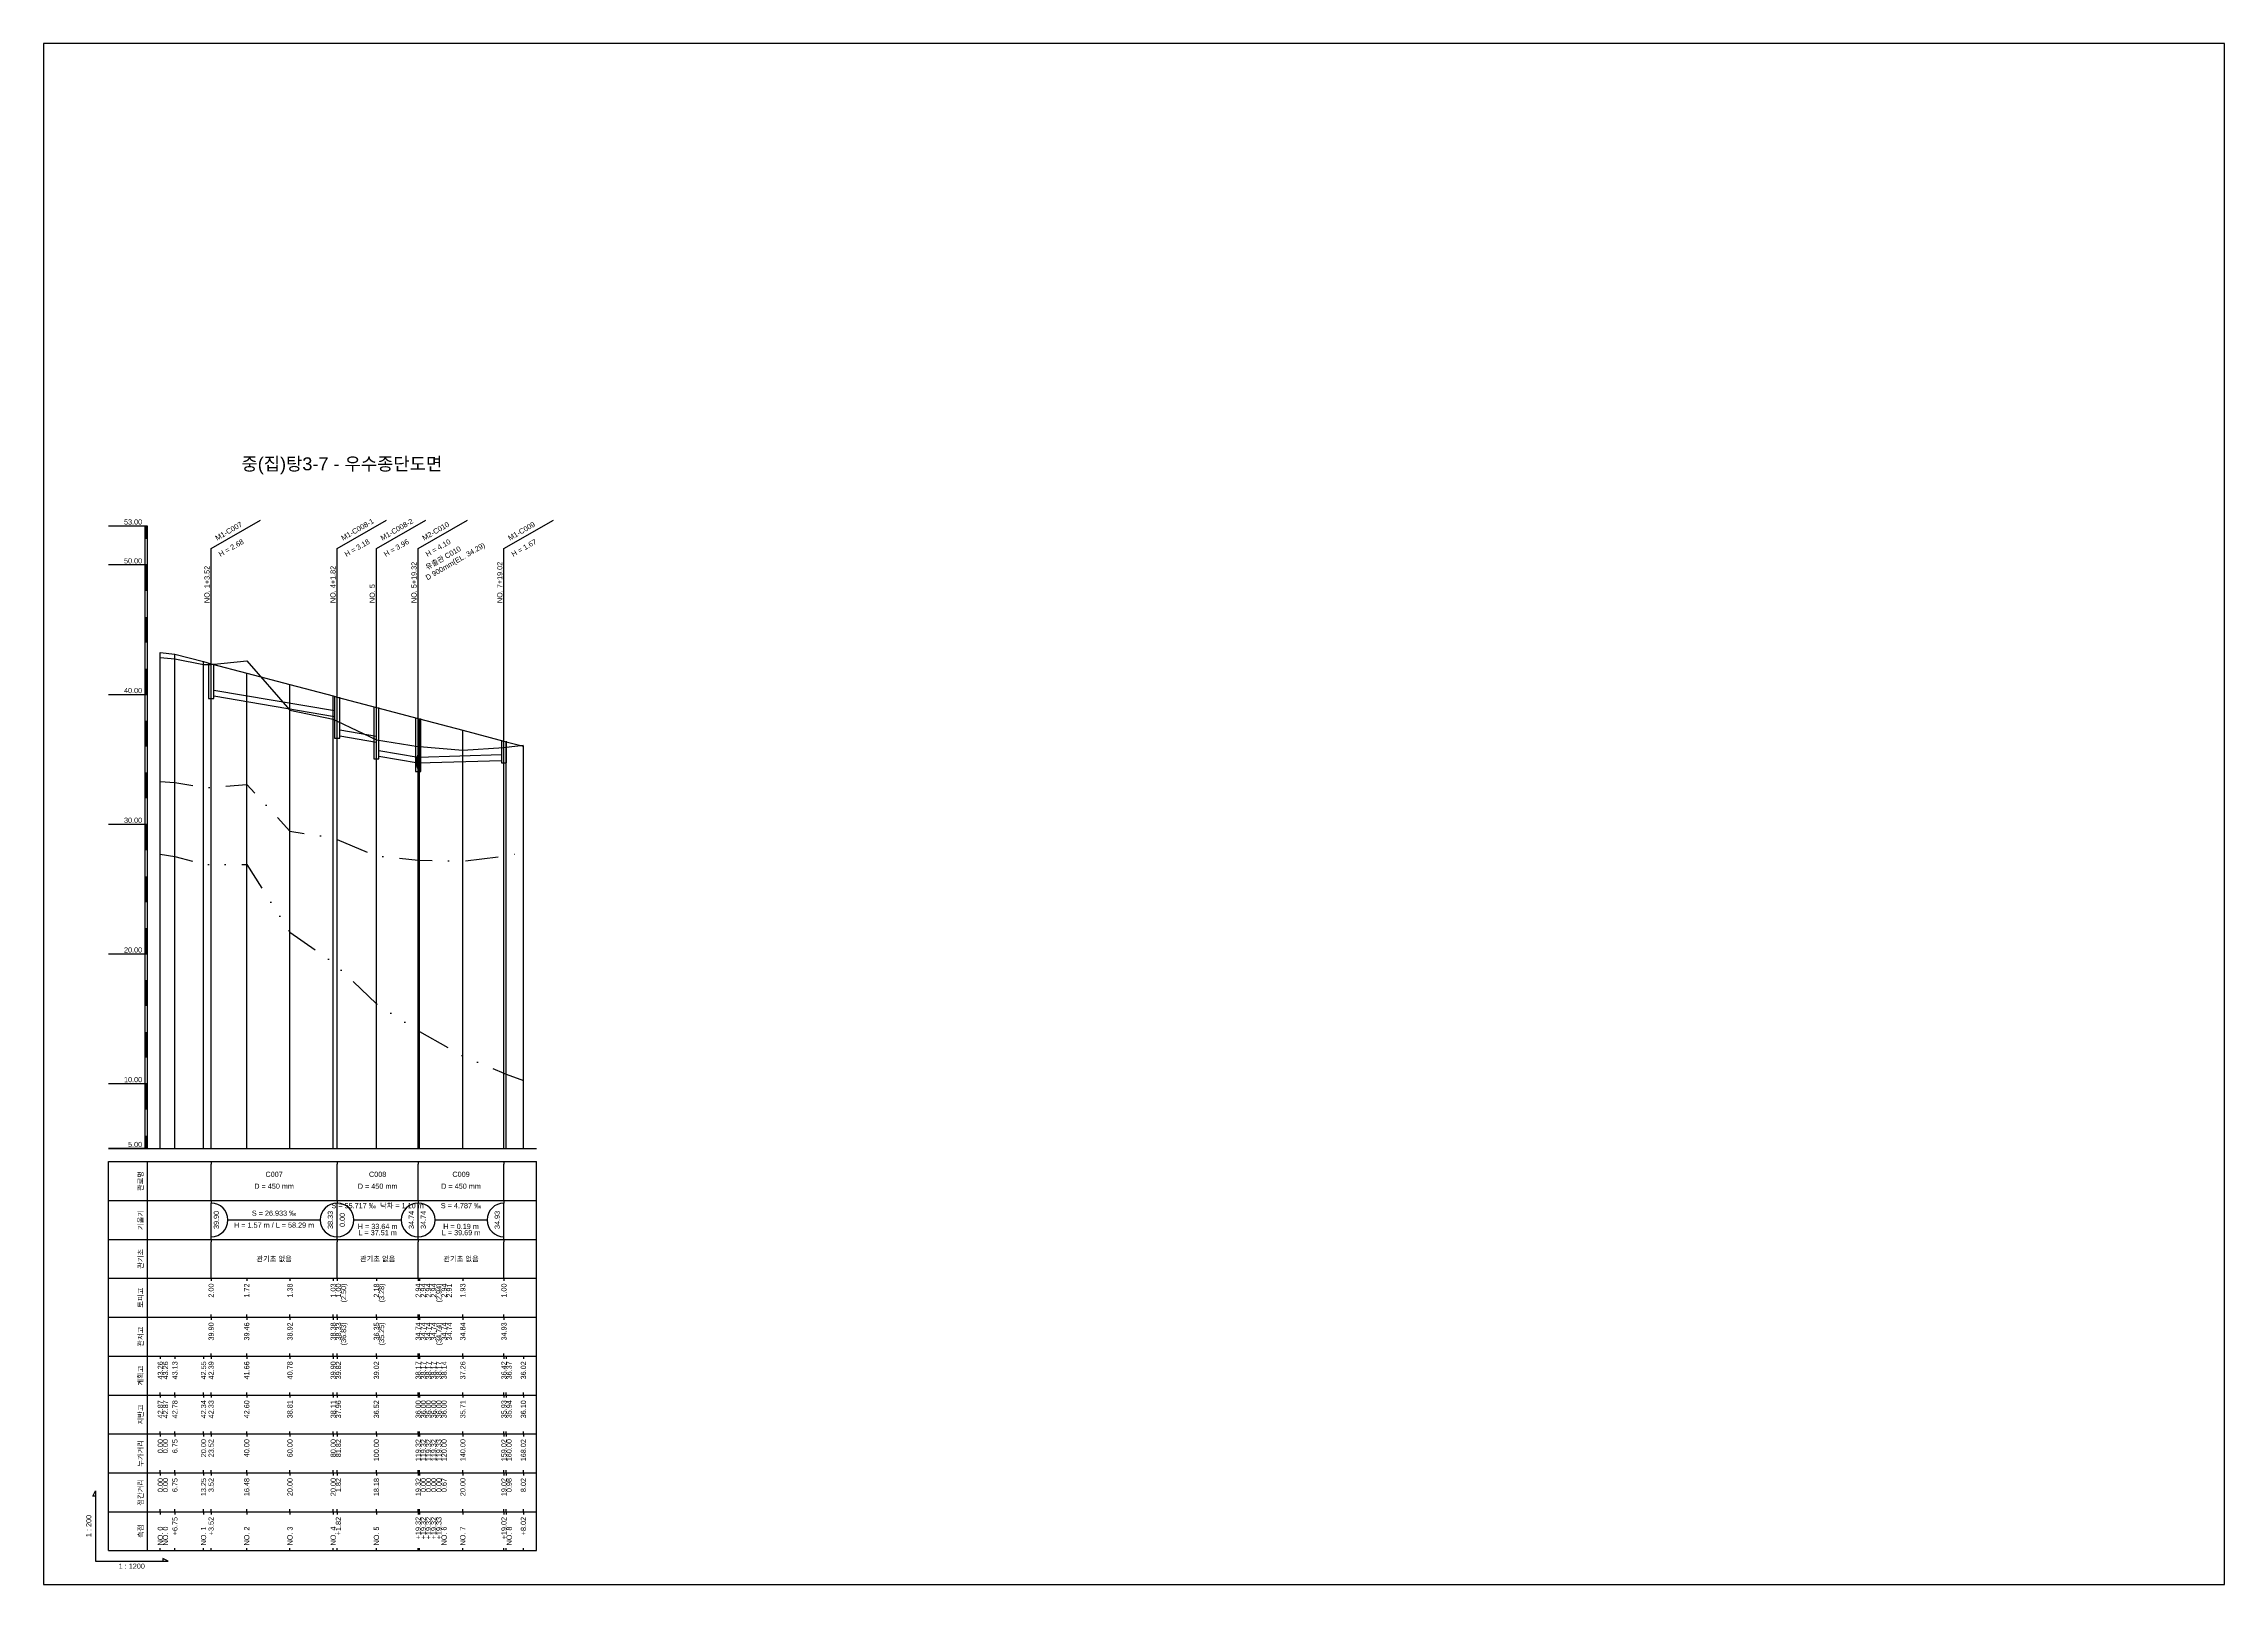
# Model space of a CAD drawing. Header units: millimetres. Extents: x -105495 to 3444, y -108190 to 2013.
# Drawn here: x 20 to 861, y -16744 to -16150 of the extents above; entities that cross this region are included whole.
import ezdxf
from ezdxf.enums import TextEntityAlignment as Align

# ---------------------------------------------------------------- set-up
doc = ezdxf.new("R2010")
doc.units = ezdxf.units.MM
doc.linetypes.add('DASHDOT', pattern=[25.4, 12.7, -6.35, 0, -6.35])
doc.linetypes.add('DIVIDE', pattern=[31.75, 12.7, -6.35, 0, -6.35, 0, -6.35])
for name, color, linetype in [('KZ_종단_계획선', 1, 'Continuous'), ('KZ_종단_관로', 4, 'Continuous'), ('KZ_종단_깃발', 7, 'Continuous'), ('KZ_종단_노선명', 7, 'Continuous'), ('KZ_종단_도각', 7, 'Continuous'), ('KZ_종단_맨홀', 4, 'Continuous'), ('KZ_종단_수직선', 7, 'Continuous'), ('KZ_종단_암선1', 56, 'DASHDOT'), ('KZ_종단_암선2', 4, 'DIVIDE'), ('KZ_종단_원형관', 4, 'Continuous'), ('KZ_종단_지반선', 3, 'Continuous'), ('KZ_종단_테이블문자', 7, 'Continuous'), ('KZ_종단_테이블선', 7, 'Continuous'), ('KZ_종단_폴대', 7, 'Continuous')]:
    doc.layers.add(name, color=color, linetype=linetype)
doc.styles.get("Standard").update_dxf_attribs({"font": 'arial.ttf'})

msp = doc.modelspace()

# ---------------------------------------------------------------- linework, layer by layer
at = {"layer": 'KZ_종단_계획선'}
msp.add_lwpolyline([(65, -16384.69), (65, -16384.69), (70.62, -16385.35), (81.67, -16388.27), (84.6, -16389.05), (98.33, -16392.68), (115, -16397.09), (131.67, -16401.5), (133.18, -16401.9), (148.33, -16405.91), (164.44, -16410.17), (164.44, -16410.17), (164.44, -16410.17), (164.44, -16410.17), (164.44, -16410.17), (165, -16410.31), (181.67, -16414.72), (197.52, -16418.92), (198.33, -16419.13), (205.02, -16420.9)], dxfattribs=at)
at = {"layer": 'KZ_종단_관로'}
for p, q in [((85.6, -16399.25), (132.18, -16407.1)), ((85.6, -16401.5), (132.18, -16409.35)), ((134.18, -16414.6), (148.33, -16417)), ((134.18, -16416.85), (148.33, -16419.25)), ((149.33, -16422.5), (164.44, -16425.05)), ((164.44, -16425.05), (196.52, -16424.1)), ((149.33, -16424.75), (164.44, -16427.3)), ((164.44, -16427.3), (196.52, -16426.35))]:
    msp.add_line(p, q, dxfattribs=at)
at = {"layer": 'KZ_종단_깃발'}
for p, q in [((84.6, -16344.69), (103.66, -16333.69)), ((133.18, -16344.69), (152.23, -16333.69)), ((148.33, -16344.69), (167.39, -16333.69)), ((164.44, -16344.69), (183.49, -16333.69)), ((197.52, -16344.69), (216.57, -16333.69)), ((84.6, -16576), (84.6, -16344.69)), ((133.18, -16576), (133.18, -16344.69)), ((148.33, -16576), (148.33, -16344.69)), ((164.44, -16576), (164.44, -16344.69)), ((197.52, -16576), (197.52, -16344.69))]:
    msp.add_line(p, q, dxfattribs=at)
at = {"layer": 'KZ_종단_도각'}
msp.add_lwpolyline([(20, -16744), (861, -16744), (861, -16150), (20, -16150)], close=True, dxfattribs=at)
at = {"layer": 'KZ_종단_맨홀'}
for points in [[(83.6, -16389.05), (83.6, -16402.44), (85.6, -16402.44), (85.6, -16389.05)], [(132.18, -16401.9), (132.18, -16417.79), (134.18, -16417.79), (134.18, -16401.9)], [(147.33, -16405.91), (147.33, -16425.69), (149.33, -16425.69), (149.33, -16405.91)], [(163.44, -16410.17), (163.44, -16430.67), (165.44, -16430.67), (165.44, -16410.17)], [(196.52, -16418.92), (196.52, -16427.29), (198.52, -16427.29), (198.52, -16418.92)]]:
    msp.add_lwpolyline(points, dxfattribs=at)
at = {"layer": 'KZ_종단_수직선'}
for p, q in [((65, -16576), (65, -16384.69)), ((65, -16576), (65, -16384.69)), ((65, -16576), (65, -16384.69)), ((70.62, -16576), (70.62, -16385.35)), ((81.67, -16576), (81.67, -16388.27)), ((84.6, -16576), (84.6, -16389.05)), ((98.33, -16576), (98.33, -16392.68)), ((115, -16576), (115, -16397.09)), ((131.67, -16576), (131.67, -16401.5)), ((133.18, -16576), (133.18, -16401.9)), ((148.33, -16576), (148.33, -16405.91)), ((164.43, -16576), (164.43, -16410.17)), ((164.43, -16576), (164.43, -16410.17)), ((164.43, -16576), (164.43, -16410.17)), ((164.43, -16576), (164.43, -16410.17)), ((164.44, -16576), (164.44, -16410.17)), ((165, -16576), (165, -16410.31)), ((181.67, -16576), (181.67, -16414.72)), ((197.52, -16576), (197.52, -16418.92)), ((198.33, -16576), (198.33, -16419.13)), ((205.02, -16576), (205.02, -16420.9))]:
    msp.add_line(p, q, dxfattribs=at)
at = {"layer": 'KZ_종단_암선1', "flags": 128}
msp.add_lwpolyline([(65, -16434.48), (65, -16434.48), (70.62, -16434.85), (81.67, -16436.79), (84.6, -16436.74), (98.33, -16435.57), (115, -16453.68), (131.67, -16456.22), (133.18, -16456.85), (148.33, -16463.17), (164.43, -16464.82), (164.43, -16464.82), (164.43, -16464.82), (164.43, -16464.82), (164.44, -16464.82), (165, -16464.78), (181.67, -16465.23), (197.52, -16463.21), (198.33, -16463.1), (205.02, -16461.92)], dxfattribs=at)
at = {"layer": 'KZ_종단_암선2', "flags": 128}
msp.add_lwpolyline([(65, -16462.48), (65, -16462.48), (70.62, -16463.38), (81.67, -16466.36), (84.6, -16466.59), (98.33, -16466.44), (115, -16492.6), (131.67, -16504.18), (133.18, -16505.64), (148.33, -16520.19), (164.43, -16530.57), (164.43, -16530.57), (164.43, -16530.57), (164.43, -16530.57), (164.44, -16530.57), (165, -16530.84), (181.67, -16540.34), (197.52, -16546.92), (198.33, -16547.25), (205.02, -16549.7)], dxfattribs=at)
at = {"layer": 'KZ_종단_원형관'}
for p, q in [((164.16, -16424.91), (164.22, -16424.65)), ((164.22, -16424.65), (164.29, -16424.46)), ((164.29, -16424.46), (164.36, -16424.34)), ((164.36, -16424.34), (164.44, -16424.3)), ((164.44, -16424.3), (164.51, -16424.34)), ((164.51, -16424.34), (164.59, -16424.46)), ((164.59, -16424.46), (164.66, -16424.65)), ((164.66, -16424.65), (164.72, -16424.91)), ((164, -16426.92), (164.01, -16426.47)), ((164.01, -16427.38), (164, -16426.92)), ((164.01, -16426.47), (164.03, -16426.03)), ((164.03, -16427.82), (164.01, -16427.38)), ((164.03, -16426.03), (164.06, -16425.61)), ((164.06, -16428.24), (164.03, -16427.82)), ((164.06, -16425.61), (164.1, -16425.24)), ((164.1, -16428.61), (164.06, -16428.24)), ((164.1, -16425.24), (164.16, -16424.91)), ((164.16, -16428.94), (164.1, -16428.61)), ((164.22, -16429.2), (164.16, -16428.94)), ((164.29, -16429.39), (164.22, -16429.2)), ((164.36, -16429.51), (164.29, -16429.39)), ((164.44, -16429.55), (164.36, -16429.51)), ((164.51, -16429.51), (164.44, -16429.55)), ((164.59, -16429.39), (164.51, -16429.51)), ((164.66, -16429.2), (164.59, -16429.39)), ((164.72, -16428.94), (164.66, -16429.2)), ((164.72, -16424.91), (164.77, -16425.24)), ((164.77, -16428.61), (164.72, -16428.94)), ((164.77, -16425.24), (164.82, -16425.61)), ((164.82, -16428.24), (164.77, -16428.61)), ((164.82, -16425.61), (164.85, -16426.03)), ((164.85, -16427.82), (164.82, -16428.24)), ((164.85, -16426.03), (164.87, -16426.47)), ((164.87, -16427.38), (164.85, -16427.82)), ((164.87, -16426.47), (164.87, -16426.92)), ((164.87, -16426.92), (164.87, -16427.38))]:
    msp.add_line(p, q, dxfattribs=at)
at = {"layer": 'KZ_종단_지반선', "flags": 128}
msp.add_lwpolyline([(65, -16386.63), (65, -16386.63), (70.62, -16387.12), (81.67, -16389.31), (84.6, -16389.33), (98.33, -16388), (115, -16406.94), (131.67, -16410.47), (133.18, -16411.19), (148.33, -16418.4), (164.43, -16421), (164.43, -16421), (164.43, -16421), (164.43, -16421), (164.44, -16421), (165, -16421), (181.67, -16422.43), (197.52, -16421.34), (198.33, -16421.28), (205.02, -16420.5)], dxfattribs=at)
at = {"layer": 'KZ_종단_테이블문자'}
for p, q in [((84.6, -16581), (84.6, -16582)), ((84.6, -16595), (84.6, -16582)), ((133.18, -16581), (133.18, -16582)), ((133.18, -16581), (133.18, -16582)), ((133.18, -16595), (133.18, -16582)), ((133.18, -16595), (133.18, -16582)), ((164.44, -16581), (164.44, -16582)), ((164.44, -16581), (164.44, -16582)), ((164.44, -16595), (164.44, -16582)), ((164.44, -16595), (164.44, -16582)), ((197.52, -16581), (197.52, -16582)), ((197.52, -16595), (197.52, -16582)), ((84.6, -16596), (84.6, -16595)), ((84.6, -16596), (84.6, -16597)), ((84.6, -16610), (84.6, -16597)), ((133.18, -16596), (133.18, -16595)), ((133.18, -16596), (133.18, -16595)), ((133.18, -16596), (133.18, -16597)), ((133.18, -16596), (133.18, -16597)), ((133.18, -16610), (133.18, -16597)), ((133.18, -16610), (133.18, -16597)), ((164.44, -16596), (164.44, -16595)), ((164.44, -16596), (164.44, -16595)), ((164.44, -16596), (164.44, -16597)), ((164.44, -16596), (164.44, -16597)), ((164.44, -16610), (164.44, -16597)), ((164.44, -16610), (164.44, -16597)), ((197.52, -16596), (197.52, -16595)), ((197.52, -16596), (197.52, -16597)), ((197.52, -16610), (197.52, -16597)), ((91.02, -16603.5), (126.77, -16603.5)), ((139.6, -16603.5), (158.02, -16603.5)), ((170.86, -16603.5), (191.1, -16603.5)), ((84.6, -16611), (84.6, -16610)), ((84.6, -16611), (84.6, -16612)), ((84.6, -16625), (84.6, -16612)), ((133.18, -16611), (133.18, -16610)), ((133.18, -16611), (133.18, -16610)), ((133.18, -16611), (133.18, -16612)), ((133.18, -16611), (133.18, -16612)), ((133.18, -16625), (133.18, -16612)), ((133.18, -16625), (133.18, -16612)), ((164.44, -16611), (164.44, -16610)), ((164.44, -16611), (164.44, -16610)), ((164.44, -16611), (164.44, -16612)), ((164.44, -16611), (164.44, -16612)), ((164.44, -16625), (164.44, -16612)), ((164.44, -16625), (164.44, -16612)), ((197.52, -16611), (197.52, -16610)), ((197.52, -16611), (197.52, -16612)), ((197.52, -16625), (197.52, -16612)), ((84.6, -16626), (84.6, -16625)), ((133.18, -16626), (133.18, -16625)), ((133.18, -16626), (133.18, -16625)), ((164.44, -16626), (164.44, -16625)), ((164.44, -16626), (164.44, -16625)), ((197.52, -16626), (197.52, -16625))]:
    msp.add_line(p, q, dxfattribs=at)
for centre, start, end in [((84.6, -16603.5), 270, 90), ((133.18, -16603.5), 90, 270), ((133.18, -16603.5), 270, 90), ((164.44, -16603.5), 90, 270), ((164.44, -16603.5), 270, 90), ((197.52, -16603.5), 90, 270)]:
    msp.add_arc(centre, 6.5, start, end, dxfattribs=at)
at = {"layer": 'KZ_종단_테이블선'}
for p, q in [((45, -16576), (210.02, -16576)), ((45, -16596), (45, -16581)), ((45, -16581), (210.02, -16581)), ((60, -16596), (60, -16581)), ((210.02, -16596), (210.02, -16581)), ((45, -16611), (45, -16596)), ((45, -16596), (210.02, -16596)), ((60, -16611), (60, -16596)), ((210.02, -16611), (210.02, -16596)), ((45, -16626), (45, -16611)), ((45, -16611), (210.02, -16611)), ((60, -16626), (60, -16611)), ((210.02, -16626), (210.02, -16611)), ((45, -16641), (45, -16626)), ((45, -16626), (210.02, -16626)), ((60, -16641), (60, -16626)), ((84.6, -16626), (84.6, -16627)), ((98.33, -16626), (98.33, -16627)), ((115, -16626), (115, -16627)), ((131.67, -16626), (131.67, -16627)), ((133.18, -16626), (133.18, -16627)), ((148.33, -16626), (148.33, -16627)), ((164.44, -16626), (164.44, -16627)), ((164.44, -16626), (164.44, -16627)), ((164.44, -16626), (164.44, -16627)), ((164.44, -16626), (164.44, -16627)), ((164.44, -16626), (164.44, -16627)), ((165, -16626), (165, -16627)), ((181.67, -16626), (181.67, -16627)), ((197.52, -16626), (197.52, -16627)), ((210.02, -16641), (210.02, -16626)), ((45, -16656), (45, -16641)), ((45, -16641), (210.02, -16641)), ((60, -16656), (60, -16641)), ((84.6, -16641), (84.6, -16640)), ((84.6, -16641), (84.6, -16642)), ((98.33, -16641), (98.33, -16640)), ((98.33, -16641), (98.33, -16642)), ((115, -16641), (115, -16640)), ((115, -16641), (115, -16642)), ((131.67, -16641), (131.67, -16640)), ((131.67, -16641), (131.67, -16642)), ((133.18, -16641), (133.18, -16640)), ((133.18, -16641), (133.18, -16642)), ((148.33, -16641), (148.33, -16640)), ((148.33, -16641), (148.33, -16642)), ((164.44, -16641), (164.44, -16640)), ((164.44, -16641), (164.44, -16640)), ((164.44, -16641), (164.44, -16640)), ((164.44, -16641), (164.44, -16640)), ((164.44, -16641), (164.44, -16640)), ((164.44, -16641), (164.44, -16642)), ((164.44, -16641), (164.44, -16642)), ((164.44, -16641), (164.44, -16642)), ((164.44, -16641), (164.44, -16642)), ((164.44, -16641), (164.44, -16642)), ((165, -16641), (165, -16640)), ((165, -16641), (165, -16642)), ((181.67, -16641), (181.67, -16640)), ((181.67, -16641), (181.67, -16642)), ((197.52, -16641), (197.52, -16640)), ((197.52, -16641), (197.52, -16642)), ((210.02, -16656), (210.02, -16641)), ((45, -16671), (45, -16656)), ((45, -16656), (210.02, -16656)), ((60, -16671), (60, -16656)), ((65, -16656), (65, -16657)), ((65, -16656), (65, -16657)), ((70.62, -16656), (70.62, -16657)), ((81.67, -16656), (81.67, -16657)), ((84.6, -16656), (84.6, -16655)), ((84.6, -16656), (84.6, -16657)), ((98.33, -16656), (98.33, -16655)), ((98.33, -16656), (98.33, -16657)), ((115, -16656), (115, -16655)), ((115, -16656), (115, -16657)), ((131.67, -16656), (131.67, -16655)), ((131.67, -16656), (131.67, -16657)), ((133.18, -16656), (133.18, -16655)), ((133.18, -16656), (133.18, -16657)), ((148.33, -16656), (148.33, -16655)), ((148.33, -16656), (148.33, -16657)), ((164.43, -16656), (164.43, -16657)), ((164.43, -16656), (164.43, -16657)), ((164.43, -16656), (164.43, -16657)), ((164.43, -16656), (164.43, -16657)), ((164.44, -16656), (164.44, -16655)), ((164.44, -16656), (164.44, -16655)), ((164.44, -16656), (164.44, -16655)), ((164.44, -16656), (164.44, -16655)), ((164.44, -16656), (164.44, -16655)), ((164.44, -16656), (164.44, -16657)), ((165, -16656), (165, -16655)), ((165, -16656), (165, -16657)), ((181.67, -16656), (181.67, -16655)), ((181.67, -16656), (181.67, -16657)), ((197.52, -16656), (197.52, -16655)), ((197.52, -16656), (197.52, -16657)), ((198.33, -16656), (198.33, -16657)), ((205.02, -16656), (205.02, -16657)), ((210.02, -16671), (210.02, -16656)), ((45, -16686), (45, -16671)), ((45, -16671), (210.02, -16671)), ((60, -16686), (60, -16671)), ((65, -16671), (65, -16670)), ((65, -16671), (65, -16670)), ((65, -16671), (65, -16672)), ((65, -16671), (65, -16672)), ((70.62, -16671), (70.62, -16670)), ((70.62, -16671), (70.62, -16672)), ((81.67, -16671), (81.67, -16670)), ((81.67, -16671), (81.67, -16672)), ((84.6, -16671), (84.6, -16670)), ((84.6, -16671), (84.6, -16672)), ((98.33, -16671), (98.33, -16670)), ((98.33, -16671), (98.33, -16672)), ((115, -16671), (115, -16670)), ((115, -16671), (115, -16672)), ((131.67, -16671), (131.67, -16670)), ((131.67, -16671), (131.67, -16672)), ((133.18, -16671), (133.18, -16670)), ((133.18, -16671), (133.18, -16672)), ((148.33, -16671), (148.33, -16670)), ((148.33, -16671), (148.33, -16672)), ((164.43, -16671), (164.43, -16670)), ((164.43, -16671), (164.43, -16670)), ((164.43, -16671), (164.43, -16670)), ((164.43, -16671), (164.43, -16670)), ((164.43, -16671), (164.43, -16672)), ((164.43, -16671), (164.43, -16672)), ((164.43, -16671), (164.43, -16672)), ((164.43, -16671), (164.43, -16672)), ((164.44, -16671), (164.44, -16670)), ((164.44, -16671), (164.44, -16672)), ((165, -16671), (165, -16670)), ((165, -16671), (165, -16672)), ((181.67, -16671), (181.67, -16670)), ((181.67, -16671), (181.67, -16672)), ((197.52, -16671), (197.52, -16670)), ((197.52, -16671), (197.52, -16672)), ((198.33, -16671), (198.33, -16670)), ((198.33, -16671), (198.33, -16672)), ((205.02, -16671), (205.02, -16670)), ((205.02, -16671), (205.02, -16672)), ((210.02, -16686), (210.02, -16671)), ((65, -16686), (65, -16685)), ((65, -16686), (65, -16685)), ((70.62, -16686), (70.62, -16685)), ((81.67, -16686), (81.67, -16685)), ((84.6, -16686), (84.6, -16685)), ((98.33, -16686), (98.33, -16685)), ((115, -16686), (115, -16685)), ((131.67, -16686), (131.67, -16685)), ((133.18, -16686), (133.18, -16685)), ((148.33, -16686), (148.33, -16685)), ((164.43, -16686), (164.43, -16685)), ((164.43, -16686), (164.43, -16685)), ((164.43, -16686), (164.43, -16685)), ((164.43, -16686), (164.43, -16685)), ((164.44, -16686), (164.44, -16685)), ((165, -16686), (165, -16685)), ((181.67, -16686), (181.67, -16685)), ((197.52, -16686), (197.52, -16685)), ((198.33, -16686), (198.33, -16685)), ((205.02, -16686), (205.02, -16685)), ((45, -16701), (45, -16686)), ((45, -16686), (210.02, -16686)), ((60, -16701), (60, -16686)), ((65, -16686), (65, -16687)), ((65, -16686), (65, -16687)), ((70.62, -16686), (70.62, -16687)), ((81.67, -16686), (81.67, -16687)), ((84.6, -16686), (84.6, -16687)), ((98.33, -16686), (98.33, -16687)), ((115, -16686), (115, -16687)), ((131.67, -16686), (131.67, -16687)), ((133.18, -16686), (133.18, -16687)), ((148.33, -16686), (148.33, -16687)), ((164.43, -16686), (164.43, -16687)), ((164.43, -16686), (164.43, -16687)), ((164.43, -16686), (164.43, -16687)), ((164.43, -16686), (164.43, -16687)), ((164.44, -16686), (164.44, -16687)), ((165, -16686), (165, -16687)), ((181.67, -16686), (181.67, -16687)), ((197.52, -16686), (197.52, -16687)), ((198.33, -16686), (198.33, -16687)), ((205.02, -16686), (205.02, -16687)), ((210.02, -16701), (210.02, -16686)), ((45, -16716), (45, -16701)), ((45, -16701), (210.02, -16701)), ((60, -16716), (60, -16701)), ((65, -16701), (65, -16700)), ((65, -16701), (65, -16700)), ((65, -16701), (65, -16702)), ((65, -16701), (65, -16702)), ((70.62, -16701), (70.62, -16700)), ((70.62, -16701), (70.62, -16702)), ((81.67, -16701), (81.67, -16700)), ((81.67, -16701), (81.67, -16702)), ((84.6, -16701), (84.6, -16700)), ((84.6, -16701), (84.6, -16702)), ((98.33, -16701), (98.33, -16700)), ((98.33, -16701), (98.33, -16702)), ((115, -16701), (115, -16700)), ((115, -16701), (115, -16702)), ((131.67, -16701), (131.67, -16700)), ((131.67, -16701), (131.67, -16702)), ((133.18, -16701), (133.18, -16700)), ((133.18, -16701), (133.18, -16702)), ((148.33, -16701), (148.33, -16700)), ((148.33, -16701), (148.33, -16702)), ((164.43, -16701), (164.43, -16700)), ((164.43, -16701), (164.43, -16700)), ((164.43, -16701), (164.43, -16700)), ((164.43, -16701), (164.43, -16700)), ((164.43, -16701), (164.43, -16702)), ((164.43, -16701), (164.43, -16702)), ((164.43, -16701), (164.43, -16702)), ((164.43, -16701), (164.43, -16702)), ((164.44, -16701), (164.44, -16700)), ((164.44, -16701), (164.44, -16702)), ((165, -16701), (165, -16700)), ((165, -16701), (165, -16702)), ((181.67, -16701), (181.67, -16700)), ((181.67, -16701), (181.67, -16702)), ((197.52, -16701), (197.52, -16700)), ((197.52, -16701), (197.52, -16702)), ((198.33, -16701), (198.33, -16700)), ((198.33, -16701), (198.33, -16702)), ((205.02, -16701), (205.02, -16700)), ((205.02, -16701), (205.02, -16702)), ((210.02, -16716), (210.02, -16701)), ((45, -16731), (45, -16716)), ((45, -16716), (210.02, -16716)), ((60, -16731), (60, -16716)), ((65, -16716), (65, -16715)), ((65, -16716), (65, -16715)), ((65, -16716), (65, -16717)), ((65, -16716), (65, -16717)), ((70.62, -16716), (70.62, -16715)), ((70.62, -16716), (70.62, -16717)), ((81.67, -16716), (81.67, -16715)), ((81.67, -16716), (81.67, -16717)), ((84.6, -16716), (84.6, -16715)), ((84.6, -16716), (84.6, -16717)), ((98.33, -16716), (98.33, -16715)), ((98.33, -16716), (98.33, -16717)), ((115, -16716), (115, -16715)), ((115, -16716), (115, -16717)), ((131.67, -16716), (131.67, -16715)), ((131.67, -16716), (131.67, -16717)), ((133.18, -16716), (133.18, -16715)), ((133.18, -16716), (133.18, -16717)), ((148.33, -16716), (148.33, -16715)), ((148.33, -16716), (148.33, -16717)), ((164.43, -16716), (164.43, -16715)), ((164.43, -16716), (164.43, -16715)), ((164.43, -16716), (164.43, -16715)), ((164.43, -16716), (164.43, -16715)), ((164.43, -16716), (164.43, -16717)), ((164.43, -16716), (164.43, -16717)), ((164.43, -16716), (164.43, -16717)), ((164.43, -16716), (164.43, -16717)), ((164.44, -16716), (164.44, -16715)), ((164.44, -16716), (164.44, -16717)), ((165, -16716), (165, -16715)), ((165, -16716), (165, -16717)), ((181.67, -16716), (181.67, -16715)), ((181.67, -16716), (181.67, -16717)), ((197.52, -16716), (197.52, -16715)), ((197.52, -16716), (197.52, -16717)), ((198.33, -16716), (198.33, -16715)), ((198.33, -16716), (198.33, -16717)), ((205.02, -16716), (205.02, -16715)), ((205.02, -16716), (205.02, -16717)), ((210.02, -16731), (210.02, -16716)), ((45, -16731), (210.02, -16731)), ((65, -16731), (65, -16730)), ((65, -16731), (65, -16730)), ((70.62, -16731), (70.62, -16730)), ((81.67, -16731), (81.67, -16730)), ((84.6, -16731), (84.6, -16730)), ((98.33, -16731), (98.33, -16730)), ((115, -16731), (115, -16730)), ((131.67, -16731), (131.67, -16730)), ((133.18, -16731), (133.18, -16730)), ((148.33, -16731), (148.33, -16730)), ((164.43, -16731), (164.43, -16730)), ((164.43, -16731), (164.43, -16730)), ((164.43, -16731), (164.43, -16730)), ((164.43, -16731), (164.43, -16730)), ((164.44, -16731), (164.44, -16730)), ((165, -16731), (165, -16730)), ((181.67, -16731), (181.67, -16730)), ((197.52, -16731), (197.52, -16730)), ((198.33, -16731), (198.33, -16730)), ((205.02, -16731), (205.02, -16730))]:
    msp.add_line(p, q, dxfattribs=at)
msp.add_lwpolyline([(40, -16710), (39, -16710), (40, -16708), (40, -16735), (68, -16735), (66, -16734), (66, -16735)], dxfattribs=at)
at = {"layer": 'KZ_종단_폴대'}
for p, q in [((60, -16336), (45, -16336)), ((60, -16351), (45, -16351)), ((60, -16401), (45, -16401)), ((60, -16451), (45, -16451)), ((60, -16501), (45, -16501)), ((60, -16551), (45, -16551)), ((60, -16576), (45, -16576))]:
    msp.add_line(p, q, dxfattribs=at)
at = {"layer": 'KZ_종단_폴대', "const_width": 1}
for points in [[(59.5, -16341), (59.5, -16336)], [(59.5, -16361), (59.5, -16351)], [(59.5, -16381), (59.5, -16371)], [(59.5, -16401), (59.5, -16391)], [(59.5, -16421), (59.5, -16411)], [(59.5, -16441), (59.5, -16431)], [(59.5, -16461), (59.5, -16451)], [(59.5, -16481), (59.5, -16471)], [(59.5, -16501), (59.5, -16491)], [(59.5, -16521), (59.5, -16511)], [(59.5, -16541), (59.5, -16531)], [(59.5, -16561), (59.5, -16551)], [(59.5, -16576), (59.5, -16571)]]:
    msp.add_lwpolyline(points, dxfattribs=at)
at = {"layer": 'KZ_종단_폴대'}
msp.add_lwpolyline([(60, -16576), (60, -16336), (59, -16336), (59, -16576), (60, -16576)], dxfattribs=at)

# ---------------------------------------------------------------- texts
at = {"layer": 'KZ_종단_깃발'}
for s, rotation, p in [('M1-C007', 30, (87.2, -16342.19)), ('M1-C008-1', 30, (135.78, -16342.19)), ('M1-C008-2', 30, (150.93, -16342.19)), ('M2-C010', 30, (167.03, -16342.19)), ('M1-C009', 30, (200.12, -16342.19)), ('NO. 1+3.52', 90, (84.6, -16365.69)), ('NO. 4+1.82', 90, (133.18, -16365.69)), ('NO. 5+19.32', 90, (164.44, -16365.69)), ('NO. 7+19.02', 90, (197.52, -16365.69)), ('NO. 5', 90, (148.33, -16365.69))]:
    msp.add_text(s, height=2, rotation=rotation, dxfattribs=at).set_placement(p, align=Align.BOTTOM_LEFT)
for s, p in [('H = 2.68', (87.2, -16346.19)), ('H = 3.18', (135.78, -16346.19)), ('H = 3.96', (150.93, -16346.19)), ('H = 4.10', (167.03, -16346.19)), ('D 900mm(EL. 34.29)', (167.03, -16355.19)), ('유출관 C010', (167.03, -16351.19)), ('H = 1.67', (200.12, -16346.19))]:
    msp.add_text(s, height=2, rotation=30, dxfattribs=at).set_placement(p, align=Align.TOP_LEFT)
at = {"layer": 'KZ_종단_노선명'}
msp.add_text('중(집)탕3-7 - 우수종단도면', height=5, dxfattribs=at).set_placement((135.01, -16316), align=Align.BOTTOM_CENTER)
at = {"layer": 'KZ_종단_테이블문자'}
for s, p in [('D = 450 mm', (108.89, -16589.5)), ('D = 450 mm', (148.81, -16589.5)), ('D = 450 mm', (180.98, -16589.5)), ('S = 55.717 ‰  낙차 = 1.10 m', (148.81, -16597)), ('S = 4.787 ‰', (180.98, -16597)), ('H = 1.57 m / L = 58.29 m', (108.89, -16604.5))]:
    msp.add_text(s, height=2, dxfattribs=at).set_placement(p, align=Align.TOP_CENTER)
for s, p in [('C007', (108.89, -16587.5)), ('C008', (148.81, -16587.5)), ('C009', (180.98, -16587.5)), ('S = 26.933 ‰', (108.89, -16602.5)), ('H = 33.64 m', (148.81, -16607.6)), ('L = 37.51 m', (148.81, -16610)), ('L = 39.69 m', (180.98, -16610)), ('H = 0.19 m', (180.98, -16607.6))]:
    msp.add_text(s, height=2, dxfattribs=at).set_placement(p, align=Align.BOTTOM_CENTER)
for s, p in [('39.90', (85.6, -16603.5)), ('0.00', (134.18, -16603.5)), ('34.74', (165.44, -16603.5))]:
    msp.add_text(s, height=2, rotation=90, dxfattribs=at).set_placement(p, align=Align.TOP_CENTER)
for s, p in [('38.33', (132.18, -16603.5)), ('34.74', (163.44, -16603.5)), ('34.93', (196.52, -16603.5))]:
    msp.add_text(s, height=2, rotation=90, dxfattribs=at).set_placement(p, align=Align.BOTTOM_CENTER)
for p in [(108.89, -16618.5), (148.81, -16618.5), (180.98, -16618.5)]:
    msp.add_text('관기초 없음', height=2, dxfattribs=at).set_placement(p, align=Align.MIDDLE_CENTER)
for s, p in [('2.00', (84.6, -16628)), ('1.72', (98.33, -16628)), ('1.38', (115, -16628)), ('1.03', (131.67, -16628)), ('1.00', (133.67, -16628)), ('(2.50)', (135.67, -16628)), ('2.18', (148.33, -16628)), ('(3.28)', (150.33, -16628)), ('2.94', (164.44, -16628)), ('2.94', (166.44, -16628)), ('2.94', (168.44, -16628)), ('2.94', (170.44, -16628)), ('(2.94)', (172.44, -16628)), ('2.94', (174.44, -16628)), ('2.91', (176.44, -16628)), ('1.93', (181.67, -16628)), ('1.00', (197.52, -16628)), ('39.90', (84.6, -16643)), ('39.46', (98.33, -16643)), ('38.92', (115, -16643)), ('38.38', (131.67, -16643)), ('38.33', (133.67, -16643)), ('(36.83)', (135.67, -16643)), ('36.35', (148.33, -16643)), ('(35.25)', (150.33, -16643)), ('34.74', (164.44, -16643)), ('34.74', (166.44, -16643)), ('34.74', (168.44, -16643)), ('34.74', (170.44, -16643)), ('(34.74)', (172.44, -16643)), ('34.74', (174.44, -16643)), ('34.74', (176.44, -16643)), ('34.84', (181.67, -16643)), ('34.93', (197.52, -16643)), ('43.26', (65, -16658)), ('43.26', (67, -16658)), ('43.13', (70.62, -16658)), ('42.55', (81.67, -16658)), ('42.39', (84.6, -16658)), ('41.66', (98.33, -16658)), ('40.78', (115, -16658)), ('39.90', (131.67, -16658)), ('39.82', (133.67, -16658)), ('39.02', (148.33, -16658)), ('38.17', (164.43, -16658)), ('38.17', (166.43, -16658)), ('38.17', (168.43, -16658)), ('38.17', (170.43, -16658)), ('38.17', (172.43, -16658)), ('38.14', (174.43, -16658)), ('37.26', (181.67, -16658)), ('36.42', (197.52, -16658)), ('36.37', (199.52, -16658)), ('36.02', (205.02, -16658)), ('42.87', (65, -16673)), ('42.87', (67, -16673)), ('42.78', (70.62, -16673)), ('42.34', (81.67, -16673)), ('42.33', (84.6, -16673)), ('42.60', (98.33, -16673)), ('38.81', (115, -16673)), ('38.11', (131.67, -16673)), ('37.96', (133.67, -16673)), ('36.52', (148.33, -16673)), ('36.00', (164.43, -16673)), ('36.00', (166.43, -16673)), ('36.00', (168.43, -16673)), ('36.00', (170.43, -16673)), ('36.00', (172.43, -16673)), ('36.00', (174.43, -16673)), ('35.71', (181.67, -16673)), ('35.93', (197.52, -16673)), ('35.94', (199.52, -16673)), ('36.10', (205.02, -16673)), ('0.00', (65, -16688)), ('0.00', (67, -16688)), ('6.75', (70.62, -16688)), ('20.00', (81.67, -16688)), ('23.52', (84.6, -16688)), ('40.00', (98.33, -16688)), ('60.00', (115, -16688)), ('80.00', (131.67, -16688)), ('81.82', (133.67, -16688)), ('100.00', (148.33, -16688)), ('119.32', (164.43, -16688)), ('119.32', (166.43, -16688)), ('119.32', (168.43, -16688)), ('119.32', (170.43, -16688)), ('119.33', (172.43, -16688)), ('120.00', (174.43, -16688)), ('140.00', (181.67, -16688)), ('159.02', (197.52, -16688)), ('160.00', (199.52, -16688)), ('168.02', (205.02, -16688)), ('0.00', (65, -16703)), ('0.00', (67, -16703)), ('6.75', (70.62, -16703)), ('13.25', (81.67, -16703)), ('3.52', (84.6, -16703)), ('16.48', (98.33, -16703)), ('20.00', (115, -16703)), ('20.00', (131.67, -16703)), ('1.82', (133.67, -16703)), ('18.18', (148.33, -16703)), ('19.32', (164.43, -16703)), ('0.00', (166.43, -16703)), ('0.00', (168.43, -16703)), ('0.00', (170.43, -16703)), ('0.00', (172.43, -16703)), ('0.67', (174.43, -16703)), ('20.00', (181.67, -16703)), ('19.02', (197.52, -16703)), ('0.98', (199.52, -16703)), ('8.02', (205.02, -16703)), ('+6.75', (70.62, -16718)), ('+3.52', (84.6, -16718)), ('+1.82', (133.67, -16718)), ('+19.32', (164.43, -16718)), ('+19.32', (166.43, -16718)), ('+19.32', (168.43, -16718)), ('+19.32', (170.43, -16718)), ('+19.33', (172.43, -16718)), ('+19.02', (197.52, -16718)), ('+8.02', (205.02, -16718))]:
    msp.add_text(s, height=2, rotation=90, dxfattribs=at).set_placement(p, align=Align.MIDDLE_RIGHT)
for s, p in [('NO. 0', (65, -16729)), ('NO. 0', (67, -16729)), ('NO. 1', (81.67, -16729)), ('NO. 2', (98.33, -16729)), ('NO. 3', (115, -16729)), ('NO. 4', (131.67, -16729)), ('NO. 5', (148.33, -16729)), ('NO. 6', (174.43, -16729)), ('NO. 7', (181.67, -16729)), ('NO. 8', (199.52, -16729))]:
    msp.add_text(s, height=2, rotation=90, dxfattribs=at).set_placement(p, align=Align.MIDDLE_LEFT)
at = {"layer": 'KZ_종단_테이블선'}
for s, p in [('관로명', (59, -16588.5)), ('기울기', (59, -16603.5)), ('관기초', (59, -16618.5)), ('토피고', (59, -16633.5)), ('관저고', (59, -16648.5)), ('계획고', (59, -16663.5)), ('지반고', (59, -16678.5)), ('누가거리', (59, -16693.5)), ('점간거리', (59, -16708.5)), ('1 : 200', (39, -16721.5)), ('측점', (59, -16723.5))]:
    msp.add_text(s, height=2, rotation=90, dxfattribs=at).set_placement(p, align=Align.BOTTOM_CENTER)
msp.add_text('1 : 1200', height=2, dxfattribs=at).set_placement((54, -16736), align=Align.TOP_CENTER)
at = {"layer": 'KZ_종단_폴대'}
for s, p in [('53.00', (58, -16336)), ('50.00', (58, -16351)), ('40.00', (58, -16401)), ('30.00', (58, -16451)), ('20.00', (58, -16501)), ('10.00', (58, -16551)), ('5.00', (58, -16576))]:
    msp.add_text(s, height=2, dxfattribs=at).set_placement(p, align=Align.BOTTOM_RIGHT)

doc.saveas('drawing.dxf')
